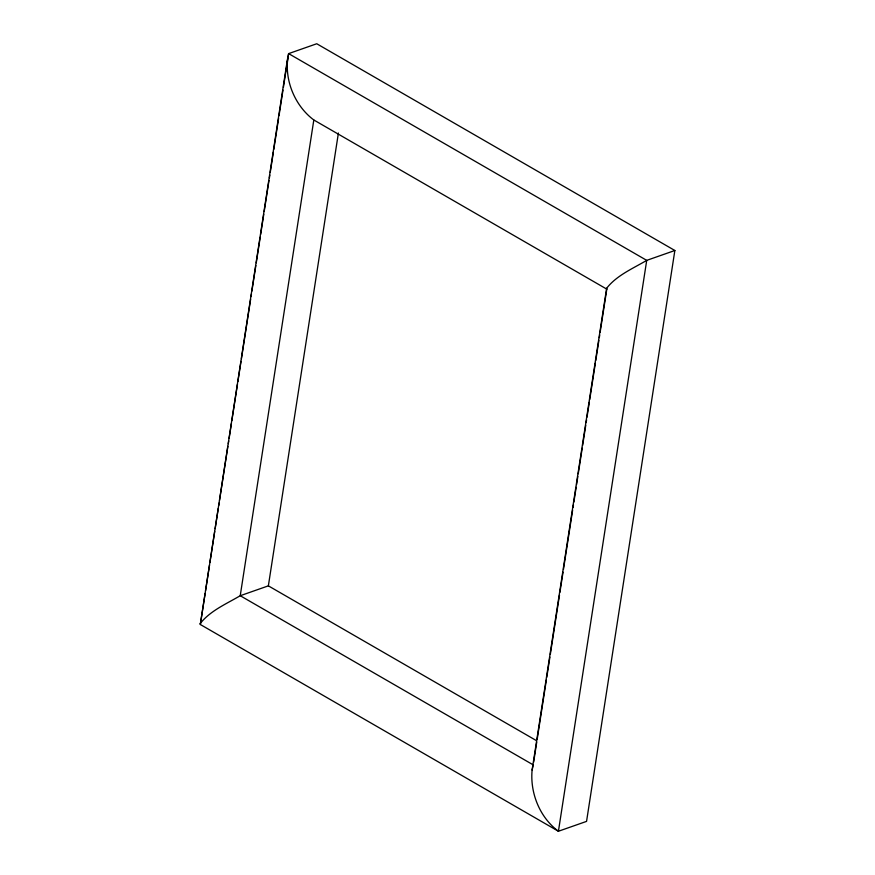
<?xml version="1.0" encoding="UTF-8"?>
<svg xmlns="http://www.w3.org/2000/svg" width="875" height="875" viewBox="0 0 875 875"><rect width="100%" height="100%" fill="white"/><g stroke="black" fill="none" stroke-linecap="round" stroke-linejoin="round"><path stroke-width="1.31" d="M287.514 58.8L200.32 624.498L558.425 831.25L586.556 821.384L674.855 250.502L316.75 43.75L288.619 53.616C283.314 77.864 294.033 105.186 313.819 119.984L606.812 289.144L600.141 332.27M283.402 87.358L288.619 53.616L646.723 260.367C632.877 268.548 616.711 275.352 606.637 288.269L532.109 770.066C529.944 792.925 539.755 817.513 558.425 831.25L646.723 260.367L674.855 250.502M200.32 624.498L205.122 593.458M205.537 590.756L209.508 565.119M209.923 562.417L214.725 531.377M215.141 528.675L218.269 508.43M218.695 505.739L219.111 503.038M219.527 500.336L227.872 446.348M228.298 443.658L228.714 440.956M229.13 438.255L231.427 423.413M231.842 420.711L237.475 384.267M237.891 381.566L241.03 361.331M241.445 358.63L250.633 299.25M251.048 296.548L251.464 293.847M251.88 291.145L255.85 265.508M256.266 262.806L260.236 237.158M260.652 234.467L263.78 214.222M264.195 211.52L268.997 180.48M269.412 177.778L269.839 175.077M270.255 172.386L273.383 152.141M273.798 149.439L278.6 118.398M279.016 115.697L282.986 90.059M313.819 119.984L240.231 595.722C226.373 603.903 210.219 610.717 200.145 623.623M532.109 770.066L533.225 764.881L240.231 595.722L268.363 585.856L338.406 133.033M533.641 762.191L536.769 741.967M537.184 739.277L546.361 679.973M546.777 677.283L549.905 657.07M550.32 654.369L559.497 595.066M559.913 592.375L563.041 572.163M563.456 569.461L572.622 510.169M573.048 507.467L573.464 504.777M573.88 502.075L576.166 487.255M576.592 484.564L577.839 476.47M578.255 473.78L582.214 448.175M582.63 445.473L585.758 425.261M586.173 422.57L586.589 419.869M587.005 417.178L589.302 402.347M589.717 399.656L595.35 363.267M595.766 360.577L598.894 340.353M599.309 337.663L599.725 334.961M268.363 585.856L536.55 740.688M606.637 288.269L606.812 289.144"/></g></svg>
